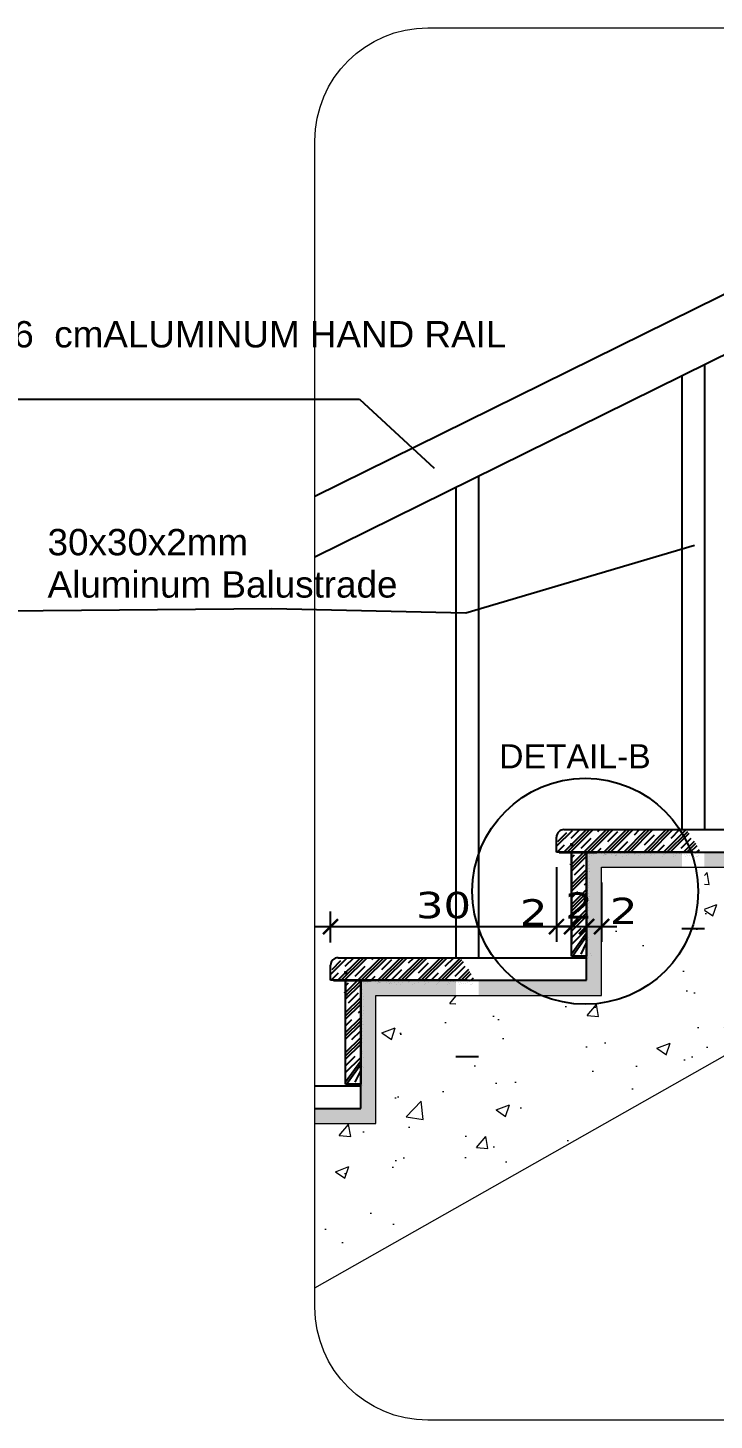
# Model space of a CAD drawing. Extents: x 250879 to 348495, y -51522 to -9360.
# Drawn here: x 278974.1 to 279065.2, y -28229.6 to -28044.8 of the extents above; entities that cross this region are included whole.
import ezdxf

# ---------------------------------------------------------------- set-up
doc = ezdxf.new("R2010")
doc.units = 0
doc.layers.get('0').update_dxf_attribs({"linetype": 'CONTINUOUS'})
doc.layers.get('DEFPOINTS').update_dxf_attribs({"color": 9, "linetype": 'CONTINUOUS'})
for name, color, linetype in [('Column 11', 2, 'CONTINUOUS'), ('DIM', 3, 'CONTINUOUS'), ('HATCH', 8, 'CONTINUOUS'), ('TEXT', 3, 'CONTINUOUS'), ('TEXTM', 6, 'CONTINUOUS'), ('WALL', 7, 'CONTINUOUS'), ('WALL2', 30, 'CONTINUOUS')]:
    doc.layers.add(name, color=color, linetype=linetype)
for name, color, linetype, lineweight in [('elev', 7, 'CONTINUOUS', 20), ('HACH', 8, 'CONTINUOUS', 9), ('win', 6, 'CONTINUOUS', 25)]:
    doc.layers.add(name, color=color, linetype=linetype, lineweight=lineweight)
doc.styles.add('STENSIL', font='verdana.ttf', dxfattribs={"width": 1.2})
doc.styles.add('STYLE1', font='sanss___.ttf', dxfattribs={"height": 50})
doc.dimstyles.new('D25', dxfattribs={"dimtxt": 15, "dimasz": 10, "dimexe": 15, "dimexo": 10, "dimgap": 1, "dimtad": 1, "dimdec": 4, "dimrnd": 1, "dimdsep": 46, "dimtxsty": 'STENSIL', "dimblk": 'ARCHTICK', "dimcen": 0.09, "dimdle": 15, "dimclrd": 8, "dimclre": 8, "dimclrt": 30, "dimadec": 0, "dimazin": 0, "dimtfac": 1, "dimtdec": 4, "dimtix": 1, "dimtmove": 2, "dimatfit": 3, "dimldrblk": 'ARCHTICK', "dimfxl": 1, "dimtolj": 1, "dimarcsym": 0})

# ---------------------------------------------------------------- blocks, each defined once
blk = doc.blocks.new('_ARCHTICK')
at = {"color": 0, "linetype": 'ByBlock', "const_width": 0.15}
blk.add_lwpolyline([(-0.5, -0.5), (0.5, 0.5)], dxfattribs=at)
blk = doc.blocks.new('*D438')
at = {"layer": 'Column 11', "color": 8, "lineweight": -2, "transparency": 16777216}
for p, q in [((279044.25, -28156.17), (279044.25, -28166.08)), ((279014.25, -28166.17), (279014.25, -28162.08)), ((279012.25, -28164.08), (279046.25, -28164.08))]:
    blk.add_line(p, q, dxfattribs=at)
at = {"layer": 'DEFPOINTS', "color": 0, "transparency": 16777216}
for p in [(279044.25, -28154.17), (279044.25, -28164.08), (279014.25, -28168.17)]:
    blk.add_point(p, dxfattribs=at)
at = {"layer": 'Column 11', "color": 8, "lineweight": -2, "transparency": 16777216, "xscale": 2, "yscale": 2, "zscale": 2, "rotation": 180}
blk.add_blockref('_ARCHTICK', (279014.25, -28164.08), dxfattribs=at)
at = {"layer": 'Column 11', "color": 8, "lineweight": -2, "transparency": 16777216, "xscale": 2, "yscale": 2, "zscale": 2}
blk.add_blockref('_ARCHTICK', (279044.25, -28164.08), dxfattribs=at)
at = {"layer": 'Column 11', "color": 30, "transparency": 16777216, "insert": (279029.25, -28161.25), "char_height": 3.5, "attachment_point": 5, "style": 'STENSIL'}
blk.add_mtext('\\A1;30', dxfattribs=at)
blk = doc.blocks.new('*D439')
at = {"layer": 'Column 11', "color": 8, "lineweight": -2, "transparency": 16777216}
for p, q in [((279044.25, -28156.17), (279044.25, -28166.08)), ((279046.25, -28156.17), (279046.25, -28166.08)), ((279042.25, -28164.08), (279048.25, -28164.08))]:
    blk.add_line(p, q, dxfattribs=at)
at = {"layer": 'DEFPOINTS', "color": 0, "transparency": 16777216}
for p in [(279044.25, -28154.17), (279046.25, -28154.17), (279046.25, -28164.08)]:
    blk.add_point(p, dxfattribs=at)
at = {"layer": 'Column 11', "color": 8, "lineweight": -2, "transparency": 16777216, "xscale": 2, "yscale": 2, "zscale": 2, "rotation": 180}
blk.add_blockref('_ARCHTICK', (279044.25, -28164.08), dxfattribs=at)
at = {"layer": 'Column 11', "color": 8, "lineweight": -2, "transparency": 16777216, "xscale": 2, "yscale": 2, "zscale": 2}
blk.add_blockref('_ARCHTICK', (279046.25, -28164.08), dxfattribs=at)
at = {"layer": 'Column 11', "color": 30, "transparency": 16777216, "insert": (279041.22, -28162.19), "char_height": 3.5, "attachment_point": 5, "style": 'STENSIL'}
blk.add_mtext('\\A1;2', dxfattribs=at)
blk = doc.blocks.new('*D440')
at = {"layer": 'Column 11', "color": 8, "lineweight": -2, "transparency": 16777216}
for p, q in [((279046.25, -28156.17), (279046.25, -28166.08)), ((279048.25, -28156.17), (279048.25, -28166.08)), ((279046.25, -28164.08), (279044.25, -28164.08)), ((279046.25, -28164.08), (279048.25, -28164.08)), ((279048.25, -28164.08), (279050.25, -28164.08))]:
    blk.add_line(p, q, dxfattribs=at)
at = {"layer": 'DEFPOINTS', "color": 0, "transparency": 16777216}
for p in [(279046.25, -28154.17), (279048.25, -28154.17), (279048.25, -28164.08)]:
    blk.add_point(p, dxfattribs=at)
at = {"layer": 'Column 11', "color": 8, "lineweight": -2, "transparency": 16777216, "xscale": 2, "yscale": 2, "zscale": 2}
blk.add_blockref('_ARCHTICK', (279046.25, -28164.08), dxfattribs=at)
at = {"layer": 'Column 11', "color": 8, "lineweight": -2, "transparency": 16777216, "xscale": 2, "yscale": 2, "zscale": 2, "rotation": 180}
blk.add_blockref('_ARCHTICK', (279048.25, -28164.08), dxfattribs=at)
at = {"layer": 'Column 11', "color": 30, "transparency": 16777216, "insert": (279047.25, -28161.29), "char_height": 3.5, "attachment_point": 5, "style": 'STENSIL'}
blk.add_mtext('\\A1;2', dxfattribs=at)
blk = doc.blocks.new('*D441')
at = {"layer": 'Column 11', "color": 8, "lineweight": -2, "transparency": 16777216}
for p, q in [((279048.25, -28156.17), (279048.25, -28166.08)), ((279050.25, -28158.21), (279050.25, -28166.08)), ((279046.25, -28164.08), (279052.25, -28164.08))]:
    blk.add_line(p, q, dxfattribs=at)
at = {"layer": 'DEFPOINTS', "color": 0, "transparency": 16777216}
for p in [(279048.25, -28154.17), (279050.25, -28156.21), (279050.25, -28164.08)]:
    blk.add_point(p, dxfattribs=at)
at = {"layer": 'Column 11', "color": 8, "lineweight": -2, "transparency": 16777216, "xscale": 2, "yscale": 2, "zscale": 2, "rotation": 180}
blk.add_blockref('_ARCHTICK', (279048.25, -28164.08), dxfattribs=at)
at = {"layer": 'Column 11', "color": 8, "lineweight": -2, "transparency": 16777216, "xscale": 2, "yscale": 2, "zscale": 2}
blk.add_blockref('_ARCHTICK', (279050.25, -28164.08), dxfattribs=at)
at = {"layer": 'Column 11', "color": 30, "transparency": 16777216, "insert": (279053.18, -28161.99), "char_height": 3.5, "attachment_point": 5, "style": 'STENSIL'}
blk.add_mtext('\\A1;2', dxfattribs=at)

msp = doc.modelspace()

# ---------------------------------------------------------------- hatches: boundary and pattern name
at = {"layer": 'HACH', "ltscale": 10}
h = msp.add_hatch(dxfattribs=at)
h.set_pattern_fill('DOTS', color=256, scale=0.5, style=0)
h.set_pattern_definition([(0, (278997.1809, -28190.2079), (0.396875, 0.79375), [0, -0.79375])])
h.paths.add_polyline_path([(279110.25221, -28129.85596), (279108.25221, -28131.00222), (279108.25221, -28137.16503), (279093.90642, -28137.16503), (279093.90642, -28139.20792), (279110.25221, -28139.20792)])
h.paths.add_polyline_path([(279090.90642, -28137.16503), (279078.25221, -28137.16503), (279078.25221, -28154.16503), (279063.90642, -28154.16503), (279063.90642, -28156.20792), (279080.25221, -28156.20792), (279080.25221, -28139.20792), (279090.90642, -28139.20792)])
h.paths.add_polyline_path([(279060.90642, -28154.16503), (279048.25221, -28154.16503), (279048.25221, -28171.16503), (279038.78206, -28171.16503, 0.067240944), (279042.23998, -28173.20792), (279050.25221, -28173.20792), (279050.25221, -28156.20792), (279060.90642, -28156.20792)])
h.paths.add_polyline_path([(279038.78206, -28171.16503), (279033.90642, -28171.16503), (279033.90642, -28173.20792), (279042.23998, -28173.20792, -0.067240944)])
h.paths.add_polyline_path([(279045.61176, -28159.90038), (279048.89266, -28159.90038), (279048.89266, -28163.70243), (279045.61176, -28163.70243)], flags=25)
h.paths.add_polyline_path([(279113.22505, -28122.20792), (279113.22505, -28120.16503), (279108.25221, -28120.16503), (279108.25221, -28131.00222), (279110.25221, -28129.85596), (279110.25221, -28122.20792)])
h.paths.add_polyline_path([(279012.18094, -28188.16503), (279012.18094, -28190.20792), (279020.25221, -28190.20792), (279020.25221, -28173.20792), (279030.90642, -28173.20792), (279030.90642, -28171.16503), (279018.25221, -28171.16503), (279018.25221, -28188.16503)])
h = msp.add_hatch(dxfattribs=at)
h.set_pattern_fill('AR-CONC', color=256, scale=0.1, style=0)
h.set_pattern_definition([(50, (278997.181, -28190.208), (18.2185, -1.5939), [1.905, -20.955]), (355, (278997.181, -28190.208), (-3.5243, 19.1057), [1.524, -16.764]), (100.451, (278998.7, -28190.34), (14.6943, 17.5117), [1.619, -17.809]), (46.184, (278997.18, -28185.128), (27.108, -4.2042), [2.8575, -31.4325]), (96.636, (278999.44, -28185.478), (23.7404, 24.7426), [2.4285, -26.7135]), (351.184, (278997.18, -28185.128), (23.7405, 24.7425), [2.286, -25.146]), (21, (278999.721, -28186.398), (15.1615, -10.2266), [1.905, -20.955]), (326, (278999.721, -28186.398), (6.1802, 18.4188), [1.524, -16.764]), (71.451, (279000.984, -28187.25), (21.3416, 8.1923), [1.619, -17.809]), (37.5, (278997.181, -28190.208), (0.30886, 8.4555), [0, -16.5608, 0, -17.018, 0, -16.8275]), (7.5, (278997.181, -28190.208), (6.68197, 10.01806), [0, -9.7028, 0, -16.1798, 0, -6.4135]), (327.5, (278991.517, -28190.208), (13.55906, -0.57287), [0, -6.35, 0, -19.812, 0, -26.289]), (317.5, (278988.977, -28190.208), (14.8129, 2.5426), [0, -8.255, 0, -13.1572, 0, -18.669])])
h.paths.add_polyline_path([(279051.5842, -28160.66303), (279054.86509, -28160.66303), (279054.86509, -28164.46507), (279051.5842, -28164.46507)], flags=24)
h.paths.add_polyline_path([(279067.45428, -28159.5308), (279067.45428, -28156.2499), (279071.25633, -28156.2499), (279071.25633, -28159.5308)], flags=24)
h.paths.add_polyline_path([(279012.18094, -28190.20792), (279012.18094, -28212.02258), (279113.22505, -28154.76425), (279113.22505, -28122.20792), (279110.25221, -28122.20792), (279110.25221, -28139.20792), (279093.90642, -28139.20792), (279093.90642, -28147.34176), (279090.90642, -28147.34176), (279090.90642, -28139.20792), (279080.25221, -28139.20792), (279080.25221, -28156.20792), (279063.90642, -28156.20792), (279063.90642, -28164.34176), (279060.90642, -28164.34176), (279060.90642, -28156.20792), (279050.25221, -28156.20792), (279050.25221, -28173.20792), (279033.90642, -28173.20792), (279033.90642, -28181.34176), (279030.90642, -28181.34176), (279030.90642, -28173.20792), (279020.25221, -28173.20792), (279020.25221, -28190.20792)])

# ---------------------------------------------------------------- linework, layer by layer
at = {"layer": 'DIM', "linetype": 'Continuous'}
for p, q in [((279048.46748, -28155.4219), (279048.46748, -28155.4219)), ((279048.65678, -28155.78361), (279048.65678, -28155.78361)), ((279048.67595, -28154.49932), (279048.67595, -28154.49932)), ((279048.67595, -28154.49932), (279048.67595, -28154.49932)), ((279048.68828, -28154.8202), (279048.68828, -28154.8202)), ((279048.9311, -28154.6893), (279048.9311, -28154.6893)), ((279049.14194, -28154.55498), (279049.14194, -28154.55498)), ((279049.33497, -28154.24153), (279049.33497, -28154.24153)), ((279049.39412, -28154.37423), (279049.39412, -28154.37423)), ((279049.59522, -28154.2758), (279049.59522, -28154.2758)), ((279050.27436, -28154.36521), (279050.27436, -28154.36521)), ((279050.48817, -28154.69213), (279050.48817, -28154.69213)), ((279050.61401, -28154.53956), (279050.61401, -28154.53956)), ((279050.67317, -28154.3681), (279050.67317, -28154.3681)), ((279050.68085, -28154.41872), (279050.68085, -28154.41872)), ((279050.69901, -28154.55781), (279050.69901, -28154.55781)), ((279050.70617, -28154.45511), (279050.70617, -28154.45511)), ((279050.94111, -28154.45299), (279050.94111, -28154.45299)), ((279051.62025, -28154.5424), (279051.62025, -28154.5424)), ((279051.98196, -28154.38479), (279051.98196, -28154.38479)), ((279052.02674, -28154.59591), (279052.02674, -28154.59591)), ((279052.04524, -28154.69496), (279052.04524, -28154.69496)), ((279052.25609, -28154.56063), (279052.25609, -28154.56063)), ((279052.287, -28154.63018), (279052.287, -28154.63018)), ((279052.70689, -28154.43793), (279052.70689, -28154.43793)), ((279052.96613, -28154.71959), (279052.96613, -28154.71959)), ((279053.33241, -28154.43345), (279053.33241, -28154.43345)), ((279053.60231, -28154.69779), (279053.60231, -28154.69779)), ((279053.81316, -28154.56346), (279053.81316, -28154.56346)), ((279054.61146, -28154.42731), (279054.61146, -28154.42731)), ((279054.64495, -28154.47817), (279054.64495, -28154.47817)), ((279054.73711, -28154.39372), (279054.73711, -28154.39372)), ((279055.15938, -28154.70062), (279055.15938, -28154.70062)), ((279055.37023, -28154.56629), (279055.37023, -28154.56629)), ((279055.92025, -28154.444), (279055.92025, -28154.444)), ((279056.71645, -28154.70345), (279056.71645, -28154.70345)), ((279056.73784, -28154.37653), (279056.73784, -28154.37653)), ((279056.9273, -28154.56912), (279056.9273, -28154.56912)), ((279057.2707, -28154.49266), (279057.2707, -28154.49266)), ((279058.27352, -28154.70628), (279058.27352, -28154.70628)), ((279058.48437, -28154.57195), (279058.48437, -28154.57195)), ((279058.54974, -28154.48652), (279058.54974, -28154.48652)), ((279058.67589, -28154.41677), (279058.67589, -28154.41677)), ((279058.76805, -28154.33232), (279058.76805, -28154.33232)), ((279059.21717, -28154.24798), (279059.21717, -28154.24798)), ((279059.47743, -28154.28224), (279059.47743, -28154.28224)), ((279059.83059, -28154.70911), (279059.83059, -28154.70911)), ((279059.85854, -28154.50322), (279059.85854, -28154.50322)), ((279060.04144, -28154.57478), (279060.04144, -28154.57478)), ((279060.15656, -28154.37165), (279060.15656, -28154.37165)), ((279060.56306, -28154.42516), (279060.56306, -28154.42516)), ((279060.76878, -28154.31514), (279060.76878, -28154.31514)), ((279060.82331, -28154.45943), (279060.82331, -28154.45943)), ((279061.20898, -28154.55187), (279061.20898, -28154.55187)), ((279061.38766, -28154.71194), (279061.38766, -28154.71194)), ((279061.50245, -28154.54884), (279061.50245, -28154.54884)), ((279061.59851, -28154.57761), (279061.59851, -28154.57761)), ((279061.90894, -28154.60235), (279061.90894, -28154.60235)), ((279062.1692, -28154.63662), (279062.1692, -28154.63662)), ((279062.48803, -28154.54574), (279062.48803, -28154.54574)), ((279062.70683, -28154.35538), (279062.70683, -28154.35538)), ((279062.79899, -28154.27093), (279062.79899, -28154.27093)), ((279062.84834, -28154.72603), (279062.84834, -28154.72603)), ((279062.94473, -28154.71477), (279062.94473, -28154.71477)), ((279063.15558, -28154.58044), (279063.15558, -28154.58044)), ((279048.33432, -28157.05908), (279048.33432, -28157.05908)), ((279048.41297, -28156.7093), (279048.41297, -28156.7093)), ((279048.52728, -28155.94135), (279048.52728, -28155.94135)), ((279048.56438, -28156.4177), (279048.56438, -28156.4177)), ((279048.59379, -28157.71043), (279048.59379, -28157.71043)), ((279048.62528, -28156.74702), (279048.62528, -28156.74702)), ((279048.65654, -28156.33326), (279048.65654, -28156.33326)), ((279048.67323, -28156.74356), (279048.67323, -28156.74356)), ((279048.43037, -28159.30074), (279048.43037, -28159.30074)), ((279048.51767, -28158.93185), (279048.51767, -28158.93185)), ((279048.56229, -28158.67384), (279048.56229, -28158.67384)), ((279048.60763, -28158.19421), (279048.60763, -28158.19421)), ((279048.37586, -28160.58814), (279048.37586, -28160.58814)), ((279048.4691, -28160.95239), (279048.4691, -28160.95239)), ((279048.49606, -28160.11259), (279048.49606, -28160.11259)), ((279048.4993, -28160.60067), (279048.4993, -28160.60067)), ((279048.53079, -28159.63726), (279048.53079, -28159.63726)), ((279048.58822, -28160.02814), (279048.58822, -28160.02814)), ((279048.63612, -28160.6224), (279048.63612, -28160.6224)), ((279048.67994, -28160.81806), (279048.67994, -28160.81806)), ((279048.27613, -28162.07011), (279048.27613, -28162.07011)), ((279048.39326, -28163.17958), (279048.39326, -28163.17958)), ((279048.4363, -28162.52749), (279048.4363, -28162.52749)), ((279048.4678, -28161.56408), (279048.4678, -28161.56408)), ((279048.53931, -28161.8891), (279048.53931, -28161.8891)), ((279048.33876, -28164.46698), (279048.33876, -28164.46698)), ((279048.37331, -28164.45432), (279048.37331, -28164.45432)), ((279048.40481, -28163.4909), (279048.40481, -28163.4909)), ((279048.42774, -28163.80748), (279048.42774, -28163.80748)), ((279048.45949, -28163.94289), (279048.45949, -28163.94289)), ((279048.5199, -28163.72303), (279048.5199, -28163.72303)), ((279048.59901, -28164.50125), (279048.59901, -28164.50125)), ((279048.31032, -28166.38114), (279048.31032, -28166.38114)), ((279048.34181, -28165.41773), (279048.34181, -28165.41773)), ((279048.41091, -28165.96342), (279048.41091, -28165.96342)), ((279048.47099, -28165.58398), (279048.47099, -28165.58398)), ((279048.62176, -28165.82909), (279048.62176, -28165.82909)), ((279048.27882, -28168.13567), (279048.27882, -28168.13567)), ((279048.35615, -28167.84955), (279048.35615, -28167.84955)), ((279048.35942, -28168.29349), (279048.35942, -28168.29349)), ((279048.45158, -28168.20904), (279048.45158, -28168.20904)), ((279048.80511, -28167.70187), (279048.80511, -28167.70187)), ((279048.95317, -28167.862), (279048.95317, -28167.862)), ((279018.46748, -28172.4219), (279018.46748, -28172.4219)), ((279018.67595, -28171.49932), (279018.67595, -28171.49932)), ((279018.9311, -28171.6893), (279018.9311, -28171.6893)), ((279019.14194, -28171.55498), (279019.14194, -28171.55498)), ((279019.33497, -28171.24153), (279019.33497, -28171.24153)), ((279019.39412, -28171.37423), (279019.39412, -28171.37423)), ((279019.59522, -28171.2758), (279019.59522, -28171.2758)), ((279020.27436, -28171.36521), (279020.27436, -28171.36521)), ((279020.48817, -28171.69213), (279020.48817, -28171.69213)), ((279020.61401, -28171.53956), (279020.61401, -28171.53956)), ((279020.67317, -28171.3681), (279020.67317, -28171.3681)), ((279020.68085, -28171.41872), (279020.68085, -28171.41872)), ((279020.69901, -28171.55781), (279020.69901, -28171.55781)), ((279020.70617, -28171.45511), (279020.70617, -28171.45511)), ((279020.94111, -28171.45299), (279020.94111, -28171.45299)), ((279021.62025, -28171.5424), (279021.62025, -28171.5424)), ((279021.98196, -28171.38479), (279021.98196, -28171.38479)), ((279022.02674, -28171.59591), (279022.02674, -28171.59591)), ((279022.04524, -28171.69496), (279022.04524, -28171.69496)), ((279022.25609, -28171.56063), (279022.25609, -28171.56063)), ((279022.287, -28171.63018), (279022.287, -28171.63018)), ((279022.70689, -28171.43793), (279022.70689, -28171.43793)), ((279022.96613, -28171.71959), (279022.96613, -28171.71959)), ((279023.33241, -28171.43345), (279023.33241, -28171.43345)), ((279023.60231, -28171.69779), (279023.60231, -28171.69779)), ((279023.81316, -28171.56346), (279023.81316, -28171.56346)), ((279024.61146, -28171.42731), (279024.61146, -28171.42731)), ((279024.64495, -28171.47817), (279024.64495, -28171.47817)), ((279024.73711, -28171.39372), (279024.73711, -28171.39372)), ((279025.15938, -28171.70062), (279025.15938, -28171.70062)), ((279025.37023, -28171.56629), (279025.37023, -28171.56629)), ((279025.92025, -28171.444), (279025.92025, -28171.444)), ((279026.71645, -28171.70345), (279026.71645, -28171.70345)), ((279026.73784, -28171.37653), (279026.73784, -28171.37653)), ((279026.9273, -28171.56912), (279026.9273, -28171.56912)), ((279027.2707, -28171.49266), (279027.2707, -28171.49266)), ((279028.27352, -28171.70628), (279028.27352, -28171.70628)), ((279028.48437, -28171.57195), (279028.48437, -28171.57195)), ((279028.54974, -28171.48652), (279028.54974, -28171.48652)), ((279028.67589, -28171.41677), (279028.67589, -28171.41677)), ((279028.76805, -28171.33232), (279028.76805, -28171.33232)), ((279029.21717, -28171.24798), (279029.21717, -28171.24798)), ((279029.47743, -28171.28224), (279029.47743, -28171.28224)), ((279029.83059, -28171.70911), (279029.83059, -28171.70911)), ((279029.85854, -28171.50322), (279029.85854, -28171.50322)), ((279030.04144, -28171.57478), (279030.04144, -28171.57478)), ((279030.15656, -28171.37165), (279030.15656, -28171.37165)), ((279030.56306, -28171.42516), (279030.56306, -28171.42516)), ((279030.76878, -28171.31514), (279030.76878, -28171.31514)), ((279030.82331, -28171.45943), (279030.82331, -28171.45943)), ((279031.20898, -28171.55187), (279031.20898, -28171.55187)), ((279031.38766, -28171.71194), (279031.38766, -28171.71194)), ((279031.50245, -28171.54884), (279031.50245, -28171.54884)), ((279031.59851, -28171.57761), (279031.59851, -28171.57761)), ((279031.90894, -28171.60235), (279031.90894, -28171.60235)), ((279032.1692, -28171.63662), (279032.1692, -28171.63662)), ((279032.48803, -28171.54574), (279032.48803, -28171.54574)), ((279032.70683, -28171.35538), (279032.70683, -28171.35538)), ((279032.79899, -28171.27093), (279032.79899, -28171.27093)), ((279032.84834, -28171.72603), (279032.84834, -28171.72603)), ((279032.94473, -28171.71477), (279032.94473, -28171.71477)), ((279033.15558, -28171.58044), (279033.15558, -28171.58044)), ((279018.33432, -28174.05908), (279018.33432, -28174.05908)), ((279018.41297, -28173.7093), (279018.41297, -28173.7093)), ((279018.52728, -28172.94135), (279018.52728, -28172.94135)), ((279018.56438, -28173.4177), (279018.56438, -28173.4177)), ((279018.62528, -28173.74702), (279018.62528, -28173.74702)), ((279018.51767, -28175.93185), (279018.51767, -28175.93185)), ((279018.56229, -28175.67384), (279018.56229, -28175.67384)), ((279018.59379, -28174.71043), (279018.59379, -28174.71043)), ((279018.60763, -28175.19421), (279018.60763, -28175.19421)), ((279018.37586, -28177.58814), (279018.37586, -28177.58814)), ((279018.43037, -28176.30074), (279018.43037, -28176.30074)), ((279018.4691, -28177.95239), (279018.4691, -28177.95239)), ((279018.49606, -28177.11259), (279018.49606, -28177.11259)), ((279018.4993, -28177.60067), (279018.4993, -28177.60067)), ((279018.53079, -28176.63726), (279018.53079, -28176.63726)), ((279018.58822, -28177.02814), (279018.58822, -28177.02814)), ((279018.27613, -28179.07011), (279018.27613, -28179.07011)), ((279018.4363, -28179.52749), (279018.4363, -28179.52749)), ((279018.4678, -28178.56408), (279018.4678, -28178.56408)), ((279018.53931, -28178.8891), (279018.53931, -28178.8891)), ((279018.33876, -28181.46698), (279018.33876, -28181.46698)), ((279018.37331, -28181.45432), (279018.37331, -28181.45432)), ((279018.39326, -28180.17958), (279018.39326, -28180.17958)), ((279018.40481, -28180.4909), (279018.40481, -28180.4909)), ((279018.42774, -28180.80748), (279018.42774, -28180.80748)), ((279018.45949, -28180.94289), (279018.45949, -28180.94289)), ((279018.5199, -28180.72303), (279018.5199, -28180.72303)), ((279018.59901, -28181.50125), (279018.59901, -28181.50125)), ((279018.31032, -28183.38114), (279018.31032, -28183.38114)), ((279018.34181, -28182.41773), (279018.34181, -28182.41773)), ((279018.41091, -28182.96342), (279018.41091, -28182.96342)), ((279018.47099, -28182.58398), (279018.47099, -28182.58398)), ((279018.62176, -28182.82909), (279018.62176, -28182.82909)), ((279018.27882, -28185.13567), (279018.27882, -28185.13567)), ((279018.35615, -28184.84955), (279018.35615, -28184.84955)), ((279018.35942, -28185.29349), (279018.35942, -28185.29349)), ((279018.45158, -28185.20904), (279018.45158, -28185.20904))]:
    msp.add_line(p, q, dxfattribs=at)
at = {"layer": 'elev'}
for p, q in [((279012.18094, -28212.02258), (279113.22505, -28154.76425)), ((279050.25221, -28173.20792), (279050.25221, -28156.20792)), ((279050.25221, -28156.20792), (279080.25221, -28156.20792)), ((279020.25221, -28190.20792), (279020.25221, -28173.20792)), ((279020.25221, -28173.20792), (279050.25221, -28173.20792)), ((279012.18094, -28190.20792), (279020.25221, -28190.20792))]:
    msp.add_line(p, q, dxfattribs=at)
at = {"layer": 'HACH', "ltscale": 10}
msp.add_lwpolyline([(279113.22505, -28059.77162), (279113.22505, -28214.59446, -0.414213562), (279098.22505, -28229.59446), (279027.18094, -28229.59446, -0.414213562), (279012.18094, -28214.59446), (279012.18094, -28059.77162, -0.414213562), (279027.18094, -28044.77162), (279098.22505, -28044.77162, -0.414213562)], format="xyb", close=True, dxfattribs=at)
at = {"layer": 'HATCH'}
for p, q in [((279044.25221, -28153.41653), (279046.36736, -28151.30137)), ((279044.45212, -28152.77468), (279045.63082, -28151.59597)), ((279045.22859, -28154.20792), (279048.22859, -28151.20792)), ((279045.67053, -28154.20792), (279048.67053, -28151.20792)), ((279046.11247, -28154.20792), (279049.11247, -28151.20792)), ((279046.20998, -28152.34264), (279047.3447, -28151.20792)), ((279047.88024, -28154.20792), (279050.88024, -28151.20792)), ((279048.32218, -28154.20792), (279051.32218, -28151.20792)), ((279048.76412, -28154.20792), (279051.76412, -28151.20792)), ((279049.74552, -28151.45875), (279049.99635, -28151.20792)), ((279050.53189, -28154.20792), (279053.53189, -28151.20792)), ((279050.97383, -28154.20792), (279053.97383, -28151.20792)), ((279051.07134, -28152.78458), (279052.39717, -28151.45875)), ((279051.41577, -28154.20792), (279054.41577, -28151.20792)), ((279053.18354, -28154.20792), (279056.18354, -28151.20792)), ((279053.62548, -28154.20792), (279056.62548, -28151.20792)), ((279054.06742, -28154.20792), (279057.06742, -28151.20792)), ((279054.60688, -28151.9007), (279055.29965, -28151.20792)), ((279055.83519, -28154.20792), (279058.83519, -28151.20792)), ((279055.9327, -28153.22652), (279057.25853, -28151.9007)), ((279056.27713, -28154.20792), (279059.27713, -28151.20792)), ((279056.71907, -28154.20792), (279059.71907, -28151.20792)), ((279058.48684, -28154.20792), (279061.48684, -28151.20792)), ((279058.92878, -28154.20792), (279061.6983, -28151.43839)), ((279059.37072, -28154.20792), (279061.88902, -28151.68962)), ((279059.46824, -28152.34264), (279060.60295, -28151.20792)), ((279044.3447, -28154.20792), (279045.3261, -28153.22652)), ((279046.45221, -28153.20792), (279046.05221, -28153.20792)), ((279046.25221, -28153.40792), (279046.25221, -28153.00792)), ((279047.53581, -28153.66846), (279048.86163, -28152.34264)), ((279049.648, -28154.20792), (279050.18746, -28153.66846)), ((279052.39717, -28154.1104), (279053.72299, -28152.78458)), ((279057.60295, -28154.20792), (279058.58435, -28153.22652)), ((279060.79406, -28153.66846), (279062.11989, -28152.34264)), ((279061.13849, -28154.20792), (279062.60006, -28152.74635)), ((279061.58043, -28154.20792), (279062.76451, -28153.02384)), ((279062.02237, -28154.20792), (279062.92345, -28153.30684)), ((279062.90625, -28154.20792), (279063.22439, -28153.88978)), ((279049.62851, -28154.27237), (279044.62851, -28154.27237)), ((279046.25221, -28155.83595), (279047.88024, -28154.20792)), ((279046.25221, -28154.21792), (279046.25221, -28156.51997)), ((279046.25221, -28156.27789), (279048.25221, -28154.27789)), ((279046.25221, -28154.95206), (279046.65193, -28154.55235)), ((279046.25221, -28156.71983), (279048.25221, -28154.71983)), ((279046.65193, -28157.204), (279047.97775, -28155.87817)), ((279054.9513, -28154.20792), (279055.04882, -28154.1104)), ((279046.25221, -28158.4876), (279048.25221, -28156.4876)), ((279046.25221, -28158.92954), (279048.25221, -28156.92954)), ((279046.25221, -28159.37148), (279048.25221, -28157.37148)), ((279046.25221, -28161.13925), (279048.25221, -28159.13925)), ((279046.25221, -28160.25536), (279047.09387, -28159.4137)), ((279046.25221, -28161.58119), (279048.25221, -28159.58119)), ((279047.97775, -28158.52982), (279048.25221, -28158.25536)), ((279046.25221, -28162.02313), (279048.25221, -28160.02313)), ((279047.09387, -28162.06536), (279048.25221, -28160.90701)), ((279046.25221, -28163.7909), (279048.25221, -28161.7909)), ((279046.25221, -28164.23284), (279048.25221, -28162.23284)), ((279046.25221, -28164.67478), (279048.25221, -28162.67478)), ((279046.25221, -28165.55866), (279047.53581, -28164.27506)), ((279046.25221, -28166.44255), (279048.25221, -28164.44255)), ((279046.25221, -28167.67561), (279048.25221, -28164.88449)), ((279046.37072, -28167.99904), (279048.25221, -28165.32643)), ((279047.53581, -28167.71784), (279048.25221, -28166.21031)), ((279014.25221, -28170.41653), (279016.36736, -28168.30137)), ((279014.45212, -28169.77468), (279015.63082, -28168.59597)), ((279015.22859, -28171.20792), (279018.22859, -28168.20792)), ((279015.67053, -28171.20792), (279018.67053, -28168.20792)), ((279016.11247, -28171.20792), (279019.11247, -28168.20792)), ((279016.20998, -28169.34264), (279017.3447, -28168.20792)), ((279017.88024, -28171.20792), (279020.88024, -28168.20792)), ((279018.32218, -28171.20792), (279021.32218, -28168.20792)), ((279018.76412, -28171.20792), (279021.76412, -28168.20792)), ((279019.74552, -28168.45875), (279019.99635, -28168.20792)), ((279020.53189, -28171.20792), (279023.53189, -28168.20792)), ((279020.97383, -28171.20792), (279023.97383, -28168.20792)), ((279021.07134, -28169.78458), (279022.39717, -28168.45875)), ((279021.41577, -28171.20792), (279024.41577, -28168.20792)), ((279023.18354, -28171.20792), (279026.18354, -28168.20792)), ((279023.62548, -28171.20792), (279026.62548, -28168.20792)), ((279024.06742, -28171.20792), (279027.06742, -28168.20792)), ((279024.60688, -28168.9007), (279025.29965, -28168.20792)), ((279025.83519, -28171.20792), (279028.83519, -28168.20792)), ((279026.27713, -28171.20792), (279029.27713, -28168.20792)), ((279026.71907, -28171.20792), (279029.71907, -28168.20792)), ((279028.48684, -28171.20792), (279031.48684, -28168.20792)), ((279028.92878, -28171.20792), (279031.6983, -28168.43839)), ((279029.37072, -28171.20792), (279031.88902, -28168.68962)), ((279029.46824, -28169.34264), (279030.60295, -28168.20792)), ((279048.13849, -28167.99904), (279048.25221, -28167.88532)), ((279014.3447, -28171.20792), (279015.3261, -28170.22652)), ((279016.45221, -28170.20792), (279016.05221, -28170.20792)), ((279016.25221, -28170.40792), (279016.25221, -28170.00792)), ((279017.53581, -28170.66846), (279018.86163, -28169.34264)), ((279019.648, -28171.20792), (279020.18746, -28170.66846)), ((279022.39717, -28171.1104), (279023.72299, -28169.78458)), ((279025.9327, -28170.22652), (279027.25853, -28168.9007)), ((279027.60295, -28171.20792), (279028.58435, -28170.22652)), ((279030.79406, -28170.66846), (279032.11989, -28169.34264)), ((279031.13849, -28171.20792), (279032.60006, -28169.74635)), ((279031.58043, -28171.20792), (279032.76451, -28170.02384)), ((279032.02237, -28171.20792), (279032.92345, -28170.30684)), ((279019.62851, -28171.27237), (279014.62851, -28171.27237)), ((279016.25221, -28172.83595), (279017.88024, -28171.20792)), ((279016.25221, -28171.21792), (279016.25221, -28173.51997)), ((279016.25221, -28173.27789), (279018.25221, -28171.27789)), ((279016.25221, -28171.95206), (279016.65193, -28171.55235)), ((279016.25221, -28173.71983), (279018.25221, -28171.71983)), ((279024.9513, -28171.20792), (279025.04882, -28171.1104)), ((279032.90625, -28171.20792), (279033.22439, -28170.88978)), ((279016.25221, -28175.4876), (279018.25221, -28173.4876)), ((279016.25221, -28175.92954), (279018.25221, -28173.92954)), ((279016.25221, -28176.37148), (279018.25221, -28174.37148)), ((279016.65193, -28174.204), (279017.97775, -28172.87817)), ((279016.25221, -28178.13925), (279018.25221, -28176.13925)), ((279017.97775, -28175.52982), (279018.25221, -28175.25536)), ((279016.25221, -28177.25536), (279017.09387, -28176.4137)), ((279016.25221, -28178.58119), (279018.25221, -28176.58119)), ((279016.25221, -28179.02313), (279018.25221, -28177.02313)), ((279017.09387, -28179.06536), (279018.25221, -28177.90701)), ((279016.25221, -28180.7909), (279018.25221, -28178.7909)), ((279016.25221, -28181.23284), (279018.25221, -28179.23284)), ((279016.25221, -28181.67478), (279018.25221, -28179.67478)), ((279016.25221, -28182.55866), (279017.53581, -28181.27506)), ((279016.25221, -28183.44255), (279018.25221, -28181.44255)), ((279016.25221, -28184.67561), (279018.25221, -28181.88449)), ((279016.37072, -28184.99904), (279018.25221, -28182.32643)), ((279017.53581, -28184.71784), (279018.25221, -28183.21031)), ((279018.13849, -28184.99904), (279018.25221, -28184.88532))]:
    msp.add_line(p, q, dxfattribs=at)
at = {"layer": 'TEXTM'}
for p, q in [((278963.43174, -28094.049), (279018.07974, -28094.049)), ((279018.07974, -28094.049), (279028.01594, -28103.20053)), ((279032.20684, -28122.40538), (279062.58265, -28113.46033)), ((278971.04998, -28122.14524), (279006.47454, -28121.87118)), ((279006.47454, -28121.87118), (279032.20684, -28122.40538))]:
    msp.add_line(p, q, dxfattribs=at)
msp.add_circle((279048.07207, -28159.38812), 15, dxfattribs=at)
at = {"layer": 'WALL'}
for p, q in [((279048.25221, -28154.20792), (279078.25221, -28154.20792)), ((279048.25221, -28171.20792), (279048.25221, -28154.20792)), ((279018.25221, -28171.20792), (279048.25221, -28171.20792)), ((279018.25221, -28188.20792), (279018.25221, -28171.20792)), ((279012.18094, -28188.20792), (279018.25221, -28188.20792))]:
    msp.add_line(p, q, dxfattribs=at)
at = {"layer": 'WALL2'}
for p, q in [((279044.25221, -28154.20792), (279044.25221, -28152.20792)), ((279045.25221, -28151.20792), (279078.25221, -28151.20792)), ((279062.37828, -28154.20792), (279044.25221, -28154.20792)), ((279046.25221, -28167.99904), (279046.25221, -28154.20792)), ((279046.25221, -28154.20792), (279048.25221, -28154.20792)), ((279048.25221, -28154.20792), (279048.25221, -28167.99904)), ((279015.25221, -28168.20792), (279048.25221, -28168.20792)), ((279048.25221, -28167.99904), (279046.25221, -28167.99904)), ((279014.25221, -28171.20792), (279014.25221, -28169.20792)), ((279032.37828, -28171.20792), (279014.25221, -28171.20792)), ((279016.25221, -28184.99904), (279016.25221, -28171.20792)), ((279016.25221, -28171.20792), (279018.25221, -28171.20792)), ((279018.25221, -28171.20792), (279018.25221, -28184.99904)), ((279012.18094, -28185.20792), (279018.25221, -28185.20792)), ((279018.25221, -28184.99904), (279016.25221, -28184.99904))]:
    msp.add_line(p, q, dxfattribs=at)
for centre in [(279045.25221, -28152.20792), (279015.25221, -28169.20792)]:
    msp.add_arc(centre, 1, 90, 180, dxfattribs=at)
at = {"layer": 'win', "linetype": 'Continuous'}
for p, q in [((279060.90642, -28090.94597), (279060.90642, -28151.20792)), ((279063.90642, -28089.46578), (279063.90642, -28151.20792)), ((279030.90642, -28105.74784), (279030.90642, -28168.20792)), ((279033.90642, -28104.26765), (279033.90642, -28168.20792)), ((279060.90642, -28164.34176), (279063.90642, -28164.34176)), ((279030.90642, -28181.34176), (279033.90642, -28181.34176))]:
    msp.add_line(p, q, dxfattribs=at)
for points in [[(279113.00965, -28057.23872), (279012.18094, -28106.98859)], [(279012.18094, -28114.98691), (279113.22505, -28065.13217)]]:
    msp.add_lwpolyline(points, dxfattribs=at)

# ---------------------------------------------------------------- block references
at = {"layer": 'HATCH', "xscale": -0.5, "yscale": 0.5, "zscale": 0.5, "rotation": 180}
for p in [(279046.25221, -28156.01997), (279016.25221, -28173.01997)]:
    msp.add_blockref('_ARCHTICK', p, dxfattribs=at)

# ---------------------------------------------------------------- texts
at = {"layer": 'TEXT', "linetype": 'Continuous', "width": 109.12, "attachment_point": 1, "style": 'STYLE1'}
for s, insert, char_height in [('%%C6  cmALUMINUM HAND RAIL ', (278968.32197, -28083.69556), 3.5), ('30x30x2mm', (278976.67401, -28111.29106), 3.5), ('Aluminum Balustrade', (278976.67401, -28116.90301), 3.5), ('\\P{\\H0.8x;DETAIL-B}', (279036.64755, -28133.19797), 4)]:
    msp.add_mtext(s, dxfattribs=dict(at, insert=insert, char_height=char_height))

# ---------------------------------------------------------------- dimensions: what is measured, and where the dimension line sits
at = {"layer": 'Column 11'}
for base, p1, p2, picture, middle in [((279044.25221, -28164.07743), (279014.25221, -28168.16503), (279044.25221, -28154.16503), '*D438', (279029.25221, -28161.25456)), ((279048.25221, -28164.07743), (279046.25221, -28154.16503), (279048.25221, -28154.16503), '*D440', (279047.25221, -28161.29099))]:
    dim = msp.add_linear_dim(base=base, p1=p1, p2=p2, dimstyle='D25', override={"dimtxt": 3.5, "dimasz": 2, "dimexe": 2, "dimexo": 2, "dimdle": 2}, dxfattribs=at)
    dim.commit()
    dim.dimension.update_dxf_attribs({"geometry": picture, "text_midpoint": middle})
for base, p1, p2, picture, middle in [((279046.25221, -28164.07743), (279044.25221, -28154.16503), (279046.25221, -28154.16503), '*D439', (279041.22344, -28162.18739)), ((279050.25221, -28164.07743), (279048.25221, -28154.16503), (279050.25221, -28156.20792), '*D441', (279053.17842, -28161.98513))]:
    dim = msp.add_linear_dim(base=base, p1=p1, p2=p2, dimstyle='D25', override={"dimtxt": 3.5, "dimasz": 2, "dimexe": 2, "dimexo": 2, "dimdle": 2}, dxfattribs=at)
    dim.commit()
    dim.dimension.update_dxf_attribs({"geometry": picture, "text_midpoint": middle, "dimtype": 160})

doc.saveas('drawing.dxf')
